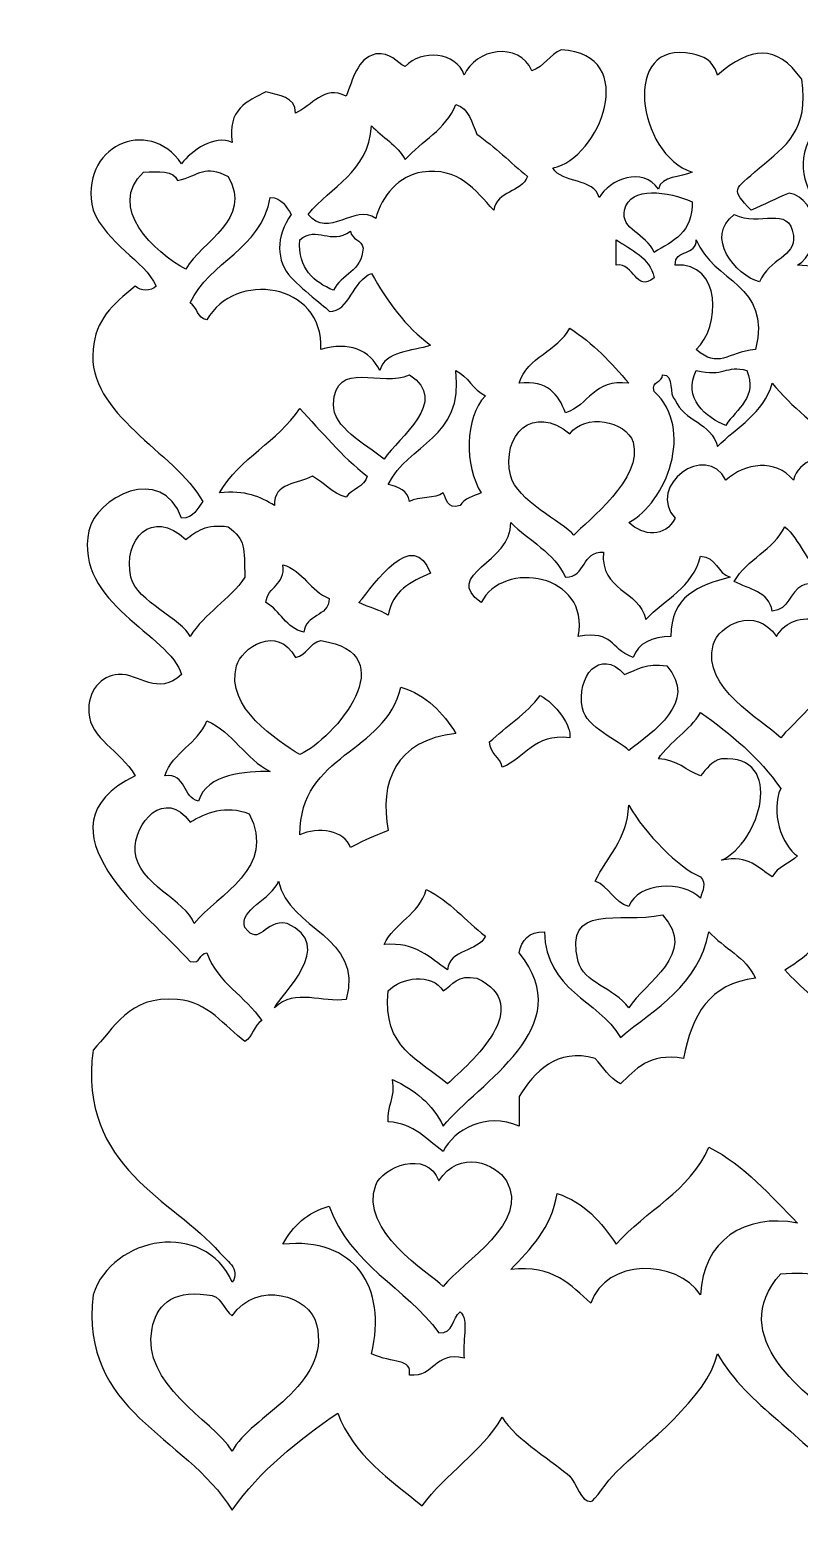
# Model space of a CAD drawing. Header units: centimetres. Extents: x -15.1 to 14, y -13.2 to 14.4.
# Drawn here: x -15.07 to -0.77, y -13.18 to 14.38 of the extents above; entities that cross this region are included whole.
import ezdxf

# ---------------------------------------------------------------- set-up
doc = ezdxf.new("R2010")
doc.units = ezdxf.units.CM
doc.header["$MEASUREMENT"] = 0
doc.layers.add('Layer 1', color=7, linetype='Continuous')

msp = doc.modelspace()

# ---------------------------------------------------------------- linework, layer by layer
at = {"layer": 'Layer 1', "color": 5, "lineweight": 25}
for points, knots in [([(-5.74144, 13.61196), (-5.50631, 13.69023), (-5.41543, 13.91274), (-5.19297, 14.00371), (-5.19297, 14.00371), (-3.70788, 13.92269), (-4.48763, 11.97705), (-5.34968, 11.80985), (-5.34968, 11.80985), (-5.18178, 11.50765), (-4.58654, 11.63276), (-4.48781, 11.26138), (-4.48781, 11.26138), (-4.30791, 11.59335), (-3.67311, 11.84847), (-3.39087, 11.4181), (-3.39087, 11.4181), (-3.33211, 11.67274), (-2.97246, 11.62652), (-2.76404, 11.7315), (-2.76404, 11.7315), (-3.78049, 12.05831), (-4.10144, 14.21427), (-2.76404, 13.92536), (-2.76404, 13.92536), (-2.55295, 13.87975), (-2.38652, 13.8321), (-2.29392, 13.5336), (-2.29392, 13.5336), (-1.6707, 14.0617), (-1.20293, 14.1214), (-0.72686, 13.45524), (-0.72686, 13.45524), (-0.58723, 12.49535), (-1.02492, 12.22394), (-1.51038, 11.80985), (-1.51038, 11.80985), (-2.00095, 11.39138), (-2.04804, 11.42343), (-1.66709, 11.02634), (-1.66709, 11.02634), (-1.42607, 11.12489), (-1.20716, 11.24548), (-0.96193, 11.33974), (-0.96193, 11.33974), (-0.40055, 11.25581), (-0.34286, 10.2536), (-0.80522, 10.00775), (-0.80522, 10.00775), (-0.3728, 9.97562), (0.36372, 9.90502), (0.52677, 9.38092), (0.52677, 9.38092), (0.70472, 9.43805), (0.76119, 9.61667), (0.84017, 9.77268), (0.84017, 9.77268), (0.58277, 10.30149), (-1.01568, 11.08477), (-0.64853, 12.20161), (-0.64853, 12.20161), (-0.47787, 12.72077), (0.65431, 12.98797), (0.99685, 12.27997), (0.99685, 12.27997), (1.21028, 12.53681), (1.35971, 12.85734), (1.93708, 12.75008), (1.93708, 12.75008), (1.89438, 13.83918), (3.07626, 14.34723), (3.73919, 13.5336), (3.73919, 13.5336), (4.11199, 13.79757), (4.26643, 14.03413), (4.67942, 14.00371), (4.67942, 14.00371), (5.11249, 13.97182), (5.52962, 13.46895), (5.54129, 12.98513), (5.54129, 12.98513), (5.55971, 12.22699), (4.97706, 12.01567), (4.60106, 11.49642), (4.60106, 11.49642), (4.91908, 11.34427), (5.22789, 11.18302), (5.46293, 10.94795), (5.46293, 10.94795), (5.92277, 11.30595), (6.27701, 11.73218), (6.95164, 11.49642), (6.95164, 11.49642), (6.65657, 12.00909), (6.31705, 12.25118), (6.40316, 12.90677), (6.40316, 12.90677), (6.53551, 13.91446), (7.9558, 14.3761), (8.44034, 13.29853), (8.44034, 13.29853), (8.79887, 13.52104), (8.95239, 14.01506), (9.45893, 14.00368), (9.45893, 14.00368), (10.02102, 13.99107), (10.47766, 13.45883), (10.63423, 12.82838), (10.63423, 12.82838), (11.10645, 13.0477), (11.63448, 12.83371), (11.80953, 12.51498), (11.80953, 12.51498), (12.6844, 13.92986), (13.88956, 11.39799), (12.27965, 10.94792), (12.27965, 10.94792), (12.51839, 10.63725), (12.83241, 10.6602), (12.9848, 10.39945), (12.9848, 10.39945), (13.81872, 8.97311), (11.78782, 8.11625), (11.33942, 7.26537), (11.33942, 7.26537), (11.08601, 7.16853), (11.27957, 7.51892), (11.02602, 7.42208), (11.02602, 7.42208), (10.8672, 6.8758), (10.36128, 6.67647), (10.08579, 6.24678), (10.08579, 6.24678), (10.16077, 6.08672), (10.24585, 5.93673), (10.32086, 5.77667), (10.32086, 5.77667), (10.83139, 6.19209), (11.19638, 6.80935), (12.20132, 6.56018), (12.20132, 6.56018), (12.67386, 6.44303), (13.22618, 5.69721), (13.21991, 4.99312), (13.21991, 4.99312), (13.20462, 3.25501), (11.04115, 2.45873), (10.47757, 1.46727), (10.47757, 1.46727), (10.89518, 1.47314), (10.95106, 1.99357), (11.33945, 2.0941), (11.33945, 2.0941), (12.44587, 2.38041), (13.29278, 1.33229), (13.21991, 0.44872), (13.21991, 0.44872), (13.13355, -0.60049), (12.33461, -1.10369), (11.65285, -1.74515), (11.65285, -1.74515), (11.66052, -1.94652), (11.95872, -1.8572), (11.96625, -2.05855), (11.96625, -2.05855), (12.3034, -1.79481), (12.82092, -1.75619), (13.14155, -2.05855), (13.14155, -2.05855), (13.27608, -3.10707), (12.51957, -3.26479), (12.12296, -3.78229), (12.12296, -3.78229), (11.66813, -3.47976), (11.22176, -3.1687), (11.02602, -2.60699), (11.02602, -2.60699), (10.64036, -2.7144), (10.5233, -2.99327), (10.32086, -2.52863), (10.32086, -2.52863), (10.16462, -3.41707), (9.48626, -3.78353), (8.98887, -4.33073), (8.98887, -4.33073), (10.02478, -4.82137), (9.17464, -6.02025), (8.51875, -6.36791), (8.51875, -6.36791), (8.81453, -6.54239), (9.17997, -6.64708), (9.38063, -6.91638), (9.38063, -6.91638), (9.73854, -6.88238), (9.64155, -6.39376), (10.08579, -6.44627), (10.08579, -6.44627), (9.42286, -5.92773), (9.36807, -4.05284), (10.94766, -4.33073), (10.94766, -4.33073), (11.02006, -4.67197), (11.42358, -4.56116), (11.41777, -4.80085), (11.41777, -4.80085), (11.66505, -4.70854), (11.77192, -4.47584), (11.96625, -4.33073), (11.96625, -4.33073), (12.88563, -4.15373), (13.45495, -4.89472), (13.29823, -5.74108), (13.29823, -5.74108), (13.15564, -6.51216), (11.78658, -7.18542), (11.65285, -7.54318), (11.65285, -7.54318), (11.71468, -7.71642), (11.92692, -7.73931), (12.0446, -7.85658), (12.0446, -7.85658), (12.32315, -7.84773), (12.32943, -7.56684), (12.67143, -7.62151), (12.67143, -7.62151), (13.63642, -8.06349), (12.7678, -9.07784), (12.27968, -9.42361), (12.27968, -9.42361), (12.28133, -9.65703), (12.64943, -9.52406), (12.74979, -9.65868), (12.74979, -9.65868), (14.03526, -11.08573), (12.08716, -12.33813), (11.26109, -13.1062), (11.26109, -13.1062), (10.91523, -12.45965), (10.24374, -12.13855), (9.77238, -11.6175), (9.77238, -11.6175), (9.50441, -12.31585), (8.80435, -12.58196), (8.4404, -13.18456), (8.4404, -13.18456), (7.95248, -12.70621), (7.38082, -12.31147), (7.03005, -11.69586), (7.03005, -11.69586), (6.4294, -12.06162), (6.06521, -12.66366), (5.46299, -13.02785), (5.46299, -13.02785), (5.20192, -12.46338), (4.56866, -12.12179), (4.05265, -11.6175), (4.05265, -11.6175), (3.66903, -12.06967), (3.25039, -12.48675), (2.79902, -12.87113), (2.79902, -12.87113), (2.22283, -12.481), (1.65735, -12.0801), (1.46703, -11.30407), (1.46703, -11.30407), (0.88933, -11.6666), (0.5178, -12.23521), (-0.02167, -12.63606), (-0.02167, -12.63606), (-0.63595, -11.6833), (-1.72176, -11.20205), (-2.29389, -10.20713), (-2.29389, -10.20713), (-2.47833, -11.02168), (-3.6435, -11.88882), (-4.17435, -12.40099), (-4.17435, -12.40099), (-4.33598, -12.5569), (-4.5821, -12.94765), (-4.64447, -12.94946), (-4.64447, -12.94946), (-4.83023, -12.95494), (-4.90326, -12.61145), (-5.03622, -12.47935), (-5.03622, -12.47935), (-5.27527, -12.24217), (-6.05763, -11.79533), (-6.28986, -11.3824), (-6.28986, -11.3824), (-6.68108, -12.03594), (-7.33672, -12.42503), (-7.77856, -13.02779), (-7.77856, -13.02779), (-8.37897, -12.53126), (-9.04661, -12.10198), (-9.34562, -11.30404), (-9.34562, -11.30404), (-10.08261, -11.82071), (-10.79138, -12.36557), (-11.30444, -13.10615), (-11.30444, -13.10615), (-12.19725, -11.68538), (-14.13545, -11.30366), (-13.89006, -9.11015), (-13.89006, -9.11015), (-13.52916, -8.00977), (-11.81599, -7.71299), (-11.30444, -8.87508), (-11.30444, -8.87508), (-11.13111, -8.63752), (-11.43826, -8.44524), (-11.53951, -8.32661), (-11.53951, -8.32661), (-12.38933, -7.33139), (-14.16386, -6.7652), (-13.89008, -4.56568), (-13.89008, -4.56568), (-13.50043, -4.17744), (-13.23944, -3.55047), (-12.32302, -3.62545), (-12.32302, -3.62545), (-11.74965, -3.67247), (-11.45087, -4.11751), (-11.06939, -4.40896), (-11.06939, -4.40896), (-10.92248, -4.32089), (-10.90291, -4.10528), (-10.75599, -4.0172), (-10.75599, -4.0172), (-11.05829, -3.56204), (-11.57753, -3.32377), (-11.77458, -2.76357), (-11.77458, -2.76357), (-11.93026, -2.76467), (-11.87417, -2.97738), (-12.08798, -2.92029), (-12.08798, -2.92029), (-12.83584, -2.07855), (-15.06608, -0.4387), (-13.10657, 0.52723), (-13.10657, 0.52723), (-13.39435, 1.01363), (-13.9353, 1.20058), (-13.96844, 1.70253), (-13.96844, 1.70253), (-13.994, 2.08943), (-13.74122, 2.39031), (-13.41997, 2.40769), (-13.41997, 2.40769), (-13.03478, 2.42854), (-12.68611, 1.99165), (-12.24467, 2.40769), (-12.24467, 2.40769), (-12.45551, 3.14193), (-14.24429, 3.7223), (-13.96841, 5.07167), (-13.96841, 5.07167), (-13.84306, 5.68493), (-12.61238, 6.33919), (-12.24467, 5.30674), (-12.24467, 5.30674), (-12.01492, 5.31207), (-11.95365, 5.48584), (-11.85291, 5.62014), (-11.85291, 5.62014), (-12.36644, 6.54118), (-14.00759, 7.22724), (-13.89008, 8.44084), (-13.89008, 8.44084), (-13.83625, 8.99669), (-13.54683, 9.25539), (-13.10657, 9.61614), (-13.10657, 9.61614), (-13.0036, 9.5156), (-12.81775, 9.5156), (-12.71481, 9.61614), (-12.71481, 9.61614), (-12.9476, 10.10311), (-13.62738, 10.39184), (-13.89011, 11.02649), (-13.89011, 11.02649), (-14.16653, 12.21289), (-12.85947, 12.78464), (-12.24472, 11.88836), (-12.24472, 11.88836), (-12.06805, 12.12725), (-11.62785, 12.44012), (-11.30449, 12.28012), (-11.30449, 12.28012), (-11.39861, 12.89658), (-11.03214, 13.05244), (-10.67766, 13.22035), (-10.67766, 13.22035), (-10.43415, 13.15046), (-10.13147, 13.13971), (-10.12919, 12.82859), (-10.12919, 12.82859), (-9.82598, 12.95551), (-9.59914, 13.35607), (-9.18896, 13.14199), (-9.18896, 13.14199), (-9.05857, 13.45563), (-8.99473, 13.83581), (-8.64049, 13.92551), (-8.64049, 13.92551), (-8.34471, 13.96012), (-8.27263, 13.77098), (-8.09202, 13.69043), (-8.09202, 13.69043), (-7.79443, 14.01929), (-7.14169, 13.96646), (-6.99507, 13.53372), (-6.99507, 13.53372), (-6.79793, 14.02184), (-5.97648, 14.16922), (-5.74144, 13.61199), (-5.74144, 13.61199), (-5.74144, 13.61199), (-5.74144, 13.61196), (-5.74144, 13.61196)], [0, 0, 0, 0, 0.00943396, 0.00943396, 0.00943396, 0.00943396, 0.01886792, 0.01886792, 0.01886792, 0.01886792, 0.02830189, 0.02830189, 0.02830189, 0.02830189, 0.03773585, 0.03773585, 0.03773585, 0.03773585, 0.04716981, 0.04716981, 0.04716981, 0.04716981, 0.05660377, 0.05660377, 0.05660377, 0.05660377, 0.06603774, 0.06603774, 0.06603774, 0.06603774, 0.0754717, 0.0754717, 0.0754717, 0.0754717, 0.08490566, 0.08490566, 0.08490566, 0.08490566, 0.09433962, 0.09433962, 0.09433962, 0.09433962, 0.10377358, 0.10377358, 0.10377358, 0.10377358, 0.11320755, 0.11320755, 0.11320755, 0.11320755, 0.12264151, 0.12264151, 0.12264151, 0.12264151, 0.13207547, 0.13207547, 0.13207547, 0.13207547, 0.14150943, 0.14150943, 0.14150943, 0.14150943, 0.1509434, 0.1509434, 0.1509434, 0.1509434, 0.16037736, 0.16037736, 0.16037736, 0.16037736, 0.16981132, 0.16981132, 0.16981132, 0.16981132, 0.17924528, 0.17924528, 0.17924528, 0.17924528, 0.18867925, 0.18867925, 0.18867925, 0.18867925, 0.19811321, 0.19811321, 0.19811321, 0.19811321, 0.20754717, 0.20754717, 0.20754717, 0.20754717, 0.21698113, 0.21698113, 0.21698113, 0.21698113, 0.22641509, 0.22641509, 0.22641509, 0.22641509, 0.23584906, 0.23584906, 0.23584906, 0.23584906, 0.24528302, 0.24528302, 0.24528302, 0.24528302, 0.25471698, 0.25471698, 0.25471698, 0.25471698, 0.26415094, 0.26415094, 0.26415094, 0.26415094, 0.27358491, 0.27358491, 0.27358491, 0.27358491, 0.28301887, 0.28301887, 0.28301887, 0.28301887, 0.29245283, 0.29245283, 0.29245283, 0.29245283, 0.30188679, 0.30188679, 0.30188679, 0.30188679, 0.31132075, 0.31132075, 0.31132075, 0.31132075, 0.32075472, 0.32075472, 0.32075472, 0.32075472, 0.33018868, 0.33018868, 0.33018868, 0.33018868, 0.33962264, 0.33962264, 0.33962264, 0.33962264, 0.3490566, 0.3490566, 0.3490566, 0.3490566, 0.35849057, 0.35849057, 0.35849057, 0.35849057, 0.36792453, 0.36792453, 0.36792453, 0.36792453, 0.37735849, 0.37735849, 0.37735849, 0.37735849, 0.38679245, 0.38679245, 0.38679245, 0.38679245, 0.39622642, 0.39622642, 0.39622642, 0.39622642, 0.40566038, 0.40566038, 0.40566038, 0.40566038, 0.41509434, 0.41509434, 0.41509434, 0.41509434, 0.4245283, 0.4245283, 0.4245283, 0.4245283, 0.43396226, 0.43396226, 0.43396226, 0.43396226, 0.44339623, 0.44339623, 0.44339623, 0.44339623, 0.45283019, 0.45283019, 0.45283019, 0.45283019, 0.46226415, 0.46226415, 0.46226415, 0.46226415, 0.47169811, 0.47169811, 0.47169811, 0.47169811, 0.48113208, 0.48113208, 0.48113208, 0.48113208, 0.49056604, 0.49056604, 0.49056604, 0.49056604, 0.5, 0.5, 0.5, 0.5, 0.50943396, 0.50943396, 0.50943396, 0.50943396, 0.51886792, 0.51886792, 0.51886792, 0.51886792, 0.52830189, 0.52830189, 0.52830189, 0.52830189, 0.53773585, 0.53773585, 0.53773585, 0.53773585, 0.54716981, 0.54716981, 0.54716981, 0.54716981, 0.55660377, 0.55660377, 0.55660377, 0.55660377, 0.56603774, 0.56603774, 0.56603774, 0.56603774, 0.5754717, 0.5754717, 0.5754717, 0.5754717, 0.58490566, 0.58490566, 0.58490566, 0.58490566, 0.59433962, 0.59433962, 0.59433962, 0.59433962, 0.60377358, 0.60377358, 0.60377358, 0.60377358, 0.61320755, 0.61320755, 0.61320755, 0.61320755, 0.62264151, 0.62264151, 0.62264151, 0.62264151, 0.63207547, 0.63207547, 0.63207547, 0.63207547, 0.64150943, 0.64150943, 0.64150943, 0.64150943, 0.6509434, 0.6509434, 0.6509434, 0.6509434, 0.66037736, 0.66037736, 0.66037736, 0.66037736, 0.66981132, 0.66981132, 0.66981132, 0.66981132, 0.67924528, 0.67924528, 0.67924528, 0.67924528, 0.68867925, 0.68867925, 0.68867925, 0.68867925, 0.69811321, 0.69811321, 0.69811321, 0.69811321, 0.70754717, 0.70754717, 0.70754717, 0.70754717, 0.71698113, 0.71698113, 0.71698113, 0.71698113, 0.72641509, 0.72641509, 0.72641509, 0.72641509, 0.73584906, 0.73584906, 0.73584906, 0.73584906, 0.74528302, 0.74528302, 0.74528302, 0.74528302, 0.75471698, 0.75471698, 0.75471698, 0.75471698, 0.76415094, 0.76415094, 0.76415094, 0.76415094, 0.77358491, 0.77358491, 0.77358491, 0.77358491, 0.78301887, 0.78301887, 0.78301887, 0.78301887, 0.79245283, 0.79245283, 0.79245283, 0.79245283, 0.80188679, 0.80188679, 0.80188679, 0.80188679, 0.81132075, 0.81132075, 0.81132075, 0.81132075, 0.82075472, 0.82075472, 0.82075472, 0.82075472, 0.83018868, 0.83018868, 0.83018868, 0.83018868, 0.83962264, 0.83962264, 0.83962264, 0.83962264, 0.8490566, 0.8490566, 0.8490566, 0.8490566, 0.85849057, 0.85849057, 0.85849057, 0.85849057, 0.86792453, 0.86792453, 0.86792453, 0.86792453, 0.87735849, 0.87735849, 0.87735849, 0.87735849, 0.88679245, 0.88679245, 0.88679245, 0.88679245, 0.89622642, 0.89622642, 0.89622642, 0.89622642, 0.90566038, 0.90566038, 0.90566038, 0.90566038, 0.91509434, 0.91509434, 0.91509434, 0.91509434, 0.9245283, 0.9245283, 0.9245283, 0.9245283, 0.93396226, 0.93396226, 0.93396226, 0.93396226, 0.94339623, 0.94339623, 0.94339623, 0.94339623, 0.95283019, 0.95283019, 0.95283019, 0.95283019, 0.96226415, 0.96226415, 0.96226415, 0.96226415, 0.97169811, 0.97169811, 0.97169811, 0.97169811, 0.98113208, 0.98113208, 0.98113208, 0.98113208, 1, 1, 1, 1]), ([(-8.09205, 11.96652), (-8.24287, 12.23354), (-8.51712, 12.37717), (-8.71888, 12.59335), (-8.71888, 12.59335), (-8.77804, 11.71229), (-9.47772, 11.47174), (-9.89418, 10.94796), (-9.89418, 10.94796), (-9.52114, 10.47361), (-9.0244, 11.161), (-8.64055, 10.8696), (-8.64055, 10.8696), (-8.53539, 11.29021), (-8.19762, 11.67106), (-7.77868, 11.73148), (-7.77868, 11.73148), (-7.09404, 11.83021), (-6.79255, 11.39661), (-6.44669, 11.02632), (-6.44669, 11.02632), (-6.3927, 11.39027), (-5.93159, 11.347), (-5.81986, 11.65315), (-5.81986, 11.65315), (-6.13625, 11.91132), (-6.42608, 12.19614), (-6.76009, 12.43666), (-6.76009, 12.43666), (-6.86131, 12.64884), (-6.90277, 12.92082), (-7.15185, 12.98514), (-7.15185, 12.98514), (-7.33971, 12.52009), (-7.78374, 12.31119), (-8.09205, 11.96652)], [0, 0, 0, 0, 0.1, 0.1, 0.1, 0.1, 0.2, 0.2, 0.2, 0.2, 0.3, 0.3, 0.3, 0.3, 0.4, 0.4, 0.4, 0.4, 0.5, 0.5, 0.5, 0.5, 0.6, 0.6, 0.6, 0.6, 0.7, 0.7, 0.7, 0.7, 0.8, 0.8, 0.8, 0.8, 1, 1, 1, 1]), ([(-12.32308, 11.57476), (-12.38717, 11.7719), (-12.68052, 11.73962), (-12.94991, 11.73148), (-12.94991, 11.73148), (-13.64687, 11.08398), (-12.74472, 10.23691), (-12.1664, 9.92937), (-12.1664, 9.92937), (-11.87005, 10.45889), (-10.91896, 10.84579), (-11.38288, 11.65312), (-11.38288, 11.65312), (-11.81598, 11.88064), (-11.89762, 11.6764), (-12.32308, 11.57476)], [0, 0, 0, 0, 0.2, 0.2, 0.2, 0.2, 0.4, 0.4, 0.4, 0.4, 0.6, 0.6, 0.6, 0.6, 1, 1, 1, 1]), ([(-4.01771, 11.02629), (-4.09811, 10.66139), (-3.61929, 10.59722), (-3.46923, 10.24277), (-3.46923, 10.24277), (-3.12456, 10.44657), (-2.74024, 10.61072), (-2.76408, 11.183), (-2.76408, 11.183), (-3.2033, 11.36744), (-3.91489, 11.49303), (-4.01771, 11.02629)], [0, 0, 0, 0, 0.25, 0.25, 0.25, 0.25, 0.5, 0.5, 0.5, 0.5, 1, 1, 1, 1]), ([(-12.088, 9.30254), (-11.94994, 9.23165), (-11.95856, 9.01414), (-11.7746, 8.98914), (-11.7746, 8.98914), (-11.2733, 9.90124), (-9.60259, 9.6972), (-9.65907, 8.44067), (-9.65907, 8.44067), (-9.13849, 8.5922), (-8.74664, 8.43315), (-8.56212, 8.04891), (-8.56212, 8.04891), (-8.46644, 8.42335), (-7.96665, 8.39367), (-7.62189, 8.51903), (-7.62189, 8.51903), (-8.08834, 8.86222), (-8.42516, 9.33506), (-8.71884, 9.85102), (-8.71884, 9.85102), (-9.05942, 9.72762), (-9.13301, 9.13182), (-9.50235, 9.14586), (-9.50235, 9.14586), (-9.46874, 9.14461), (-9.9879, 9.53581), (-10.20751, 9.77269), (-10.20751, 9.77269), (-10.4913, 10.07889), (-10.50462, 10.53983), (-10.20751, 10.94799), (-10.20751, 10.94799), (-10.30829, 11.08229), (-10.36956, 11.25606), (-10.59927, 11.26139), (-10.59927, 11.26139), (-10.76996, 10.28281), (-11.72304, 10.08668), (-12.088, 9.30254)], [0, 0, 0, 0, 0.09090909, 0.09090909, 0.09090909, 0.09090909, 0.18181818, 0.18181818, 0.18181818, 0.18181818, 0.27272727, 0.27272727, 0.27272727, 0.27272727, 0.36363636, 0.36363636, 0.36363636, 0.36363636, 0.45454545, 0.45454545, 0.45454545, 0.45454545, 0.54545455, 0.54545455, 0.54545455, 0.54545455, 0.63636364, 0.63636364, 0.63636364, 0.63636364, 0.72727273, 0.72727273, 0.72727273, 0.72727273, 0.81818182, 0.81818182, 0.81818182, 0.81818182, 1, 1, 1, 1]), ([(-0.8836, 10.55617), (-0.9563, 11.14083), (-1.51543, 10.70167), (-1.98054, 10.94793), (-1.98054, 10.94793), (-2.53677, 10.53698), (-1.96055, 9.81424), (-1.51043, 9.6943), (-1.51043, 9.6943), (-1.335, 10.13314), (-0.83275, 10.14662), (-0.8836, 10.55617)], [0, 0, 0, 0, 0.25, 0.25, 0.25, 0.25, 0.5, 0.5, 0.5, 0.5, 1, 1, 1, 1]), ([(-10.05084, 10.47782), (-10.08312, 9.92315), (-9.78663, 9.69735), (-9.42401, 9.53759), (-9.42401, 9.53759), (-9.28172, 9.83932), (-8.88768, 9.88922), (-8.87554, 10.3211), (-8.87554, 10.3211), (-8.89858, 10.48087), (-9.08758, 10.47474), (-9.11061, 10.6345), (-9.11061, 10.6345), (-9.48232, 10.36836), (-9.72592, 10.7494), (-10.05084, 10.47782)], [0, 0, 0, 0, 0.2, 0.2, 0.2, 0.2, 0.4, 0.4, 0.4, 0.4, 0.6, 0.6, 0.6, 0.6, 1, 1, 1, 1]), ([(-4.1744, 10.0077), (-3.82982, 10.05017), (-3.81412, 9.48493), (-3.46924, 9.77263), (-3.46924, 9.77263), (-3.55098, 10.16101), (-3.90098, 10.28112), (-4.1744, 10.47779), (-4.1744, 10.47779), (-4.1744, 10.32113), (-4.1744, 10.16442), (-4.1744, 10.0077)], [0, 0, 0, 0, 0.25, 0.25, 0.25, 0.25, 0.5, 0.5, 0.5, 0.5, 1, 1, 1, 1]), ([(-3.07749, 10.0077), (-2.20637, 10.06074), (-2.23622, 8.85609), (-2.68573, 8.44064), (-2.68573, 8.44064), (-2.2746, 8.06955), (-2.11659, 8.38547), (-1.58878, 8.44064), (-1.58878, 8.44064), (-1.27544, 9.65589), (-2.37482, 9.68112), (-2.68573, 10.47782), (-2.68573, 10.47782), (-2.67222, 10.17712), (-3.09096, 10.30843), (-3.07749, 10.0077)], [0, 0, 0, 0, 0.2, 0.2, 0.2, 0.2, 0.4, 0.4, 0.4, 0.4, 0.6, 0.6, 0.6, 0.6, 1, 1, 1, 1]), ([(-5.03626, 8.83243), (-5.26183, 8.40511), (-5.81948, 8.30975), (-5.97649, 7.81384), (-5.97649, 7.81384), (-5.44111, 7.87911), (-5.24845, 7.60166), (-5.11462, 7.26537), (-5.11462, 7.26537), (-4.6767, 7.40201), (-4.5957, 7.89563), (-3.93932, 7.81384), (-3.93932, 7.81384), (-4.26646, 8.19189), (-4.6026, 8.56093), (-5.03626, 8.83243)], [0, 0, 0, 0, 0.2, 0.2, 0.2, 0.2, 0.4, 0.4, 0.4, 0.4, 0.6, 0.6, 0.6, 0.6, 1, 1, 1, 1]), ([(-8.01369, 7.97056), (-8.51357, 7.72553), (-9.39715, 8.27871), (-9.42403, 7.42208), (-9.42403, 7.42208), (-9.43736, 6.99591), (-8.84453, 6.69175), (-8.4838, 6.4035), (-8.4838, 6.4035), (-8.21559, 6.81672), (-7.24842, 7.4705), (-8.01369, 7.97056)], [0, 0, 0, 0, 0.25, 0.25, 0.25, 0.25, 0.5, 0.5, 0.5, 0.5, 1, 1, 1, 1]), ([(-8.40545, 5.93338), (-8.21936, 5.8844), (-8.04073, 5.82799), (-8.01369, 5.61998), (-8.01369, 5.61998), (-7.83441, 5.70186), (-7.54106, 5.66973), (-7.38686, 5.7767), (-7.38686, 5.7767), (-7.31845, 5.66221), (-7.32464, 5.47325), (-7.07346, 5.54162), (-7.07346, 5.54162), (-6.99833, 5.67536), (-6.82728, 5.71338), (-6.6817, 5.7767), (-6.6817, 5.7767), (-6.98885, 6.27213), (-6.99433, 7.17819), (-6.60334, 7.5788), (-6.60334, 7.5788), (-6.83457, 7.6871), (-6.92059, 7.94062), (-7.15182, 8.04891), (-7.15182, 8.04891), (-6.99643, 6.7705), (-8.0444, 6.69537), (-8.40545, 5.93338)], [0, 0, 0, 0, 0.125, 0.125, 0.125, 0.125, 0.25, 0.25, 0.25, 0.25, 0.375, 0.375, 0.375, 0.375, 0.5, 0.5, 0.5, 0.5, 0.625, 0.625, 0.625, 0.625, 0.75, 0.75, 0.75, 0.75, 1, 1, 1, 1]), ([(-2.6857, 8.04888), (-2.94944, 7.55126), (-2.49522, 7.16068), (-2.13723, 7.0303), (-2.13723, 7.0303), (-1.93813, 7.34213), (-1.54362, 7.55511), (-1.74547, 8.04888), (-1.74547, 8.04888), (-2.12808, 8.16337), (-2.17729, 7.91719), (-2.6857, 8.04888)], [0, 0, 0, 0, 0.25, 0.25, 0.25, 0.25, 0.5, 0.5, 0.5, 0.5, 1, 1, 1, 1]), ([(-3.46925, 7.65713), (-2.70594, 6.96974), (-3.24626, 5.592), (-3.93937, 5.22819), (-3.93937, 5.22819), (-3.66544, 4.96736), (-3.26797, 4.94684), (-3.0775, 5.30655), (-3.0775, 5.30655), (-3.63097, 5.9051), (-2.49322, 6.74174), (-2.13727, 6.01171), (-2.13727, 6.01171), (-1.77989, 6.33287), (-1.21969, 6.41804), (-0.88364, 6.01171), (-0.88364, 6.01171), (-0.78641, 6.41069), (-0.31778, 6.43826), (-0.02176, 6.63854), (-0.02176, 6.63854), (-0.44855, 7.02144), (-0.91124, 7.36831), (-1.27539, 7.81384), (-1.27539, 7.81384), (-1.43702, 7.24422), (-1.92994, 7.00587), (-2.29398, 6.63854), (-2.29398, 6.63854), (-2.40234, 7.07866), (-2.91838, 7.11108), (-3.0775, 7.50041), (-3.0775, 7.50041), (-3.21203, 7.60095), (-3.07915, 7.96887), (-3.31257, 7.97053), (-3.31257, 7.97053), (-3.31358, 7.81485), (-3.52638, 7.87097), (-3.46925, 7.65713)], [0, 0, 0, 0, 0.09090909, 0.09090909, 0.09090909, 0.09090909, 0.18181818, 0.18181818, 0.18181818, 0.18181818, 0.27272727, 0.27272727, 0.27272727, 0.27272727, 0.36363636, 0.36363636, 0.36363636, 0.36363636, 0.45454545, 0.45454545, 0.45454545, 0.45454545, 0.54545455, 0.54545455, 0.54545455, 0.54545455, 0.63636364, 0.63636364, 0.63636364, 0.63636364, 0.72727273, 0.72727273, 0.72727273, 0.72727273, 0.81818182, 0.81818182, 0.81818182, 0.81818182, 1, 1, 1, 1]), ([(-11.53956, 5.77667), (-11.06373, 5.83465), (-10.77994, 5.7005), (-10.52097, 5.54159), (-10.52097, 5.54159), (-10.5382, 5.97668), (-10.0786, 5.93501), (-9.81581, 6.09007), (-9.81581, 6.09007), (-9.60067, 5.96563), (-9.45405, 5.77282), (-9.18898, 5.69831), (-9.18898, 5.69831), (-9.08492, 5.85541), (-8.84878, 5.88049), (-8.79722, 6.09007), (-8.79722, 6.09007), (-9.27471, 6.4483), (-9.64086, 6.91794), (-10.05085, 7.3437), (-10.05085, 7.3437), (-10.45546, 6.72975), (-11.17019, 6.42591), (-11.53956, 5.77667)], [0, 0, 0, 0, 0.14285714, 0.14285714, 0.14285714, 0.14285714, 0.28571429, 0.28571429, 0.28571429, 0.28571429, 0.42857143, 0.42857143, 0.42857143, 0.42857143, 0.57142857, 0.57142857, 0.57142857, 0.57142857, 0.71428571, 0.71428571, 0.71428571, 0.71428571, 1, 1, 1, 1]), ([(-6.13322, 6.0901), (-6.02791, 5.64717), (-5.16447, 5.23346), (-4.95792, 4.99315), (-4.95792, 4.99315), (-4.7195, 5.25147), (-3.66016, 6.05255), (-3.86097, 6.7169), (-3.86097, 6.7169), (-3.98556, 7.12912), (-4.76454, 7.25323), (-5.03627, 6.87361), (-5.03627, 6.87361), (-5.70471, 7.43876), (-6.31727, 6.86405), (-6.13322, 6.0901)], [0, 0, 0, 0, 0.2, 0.2, 0.2, 0.2, 0.4, 0.4, 0.4, 0.4, 0.6, 0.6, 0.6, 0.6, 1, 1, 1, 1]), ([(-11.38287, 5.14987), (-11.77901, 5.20652), (-11.97562, 5.0636), (-12.16639, 4.91479), (-12.16639, 4.91479), (-12.78436, 5.50117), (-13.34764, 4.92303), (-13.18498, 4.20964), (-13.18498, 4.20964), (-13.08334, 3.76395), (-12.21723, 3.4236), (-12.08803, 3.11269), (-12.08803, 3.11269), (-11.81372, 3.54354), (-11.35589, 3.7909), (-11.06944, 4.20964), (-11.06944, 4.20964), (-11.0892, 4.75541), (-11.04039, 4.90499), (-11.38287, 5.14987)], [0, 0, 0, 0, 0.16666667, 0.16666667, 0.16666667, 0.16666667, 0.33333333, 0.33333333, 0.33333333, 0.33333333, 0.5, 0.5, 0.5, 0.5, 0.66666667, 0.66666667, 0.66666667, 0.66666667, 1, 1, 1, 1]), ([(-8.95394, 3.73952), (-8.77851, 3.65379), (-8.56132, 3.60975), (-8.40547, 3.50445), (-8.40547, 3.50445), (-8.33801, 3.95937), (-7.98596, 4.12962), (-7.62195, 4.28796), (-7.62195, 4.28796), (-7.94939, 5.14554), (-8.66115, 4.09287), (-8.95394, 3.73952)], [0, 0, 0, 0, 0.25, 0.25, 0.25, 0.25, 0.5, 0.5, 0.5, 0.5, 1, 1, 1, 1]), ([(-6.68171, 3.73952), (-6.28344, 4.54531), (-4.64753, 4.27929), (-4.87961, 3.11269), (-4.87961, 3.11269), (-4.1876, 3.21856), (-4.32684, 2.89974), (-3.86102, 2.72093), (-3.86102, 2.72093), (-3.76661, 2.9921), (-3.50758, 3.09874), (-3.15586, 3.11269), (-3.15586, 3.11269), (-3.16638, 3.85445), (-2.64539, 4.06483), (-2.05892, 4.20964), (-2.05892, 4.20964), (-2.29837, 4.28361), (-2.30447, 4.59091), (-2.60739, 4.60139), (-2.60739, 4.60139), (-2.75368, 4.01635), (-3.27056, 3.80198), (-3.62598, 3.42609), (-3.62598, 3.42609), (-3.74052, 3.99061), (-4.4747, 3.93547), (-4.40949, 4.67972), (-4.40949, 4.67972), (-4.81434, 4.69281), (-4.73302, 4.2197), (-5.11465, 4.20961), (-5.11465, 4.20961), (-5.32716, 4.67611), (-5.79461, 4.88776), (-6.13324, 5.22819), (-6.13324, 5.22819), (-6.10253, 4.47562), (-7.42205, 4.2741), (-6.68171, 3.73952)], [0, 0, 0, 0, 0.09090909, 0.09090909, 0.09090909, 0.09090909, 0.18181818, 0.18181818, 0.18181818, 0.18181818, 0.27272727, 0.27272727, 0.27272727, 0.27272727, 0.36363636, 0.36363636, 0.36363636, 0.36363636, 0.45454545, 0.45454545, 0.45454545, 0.45454545, 0.54545455, 0.54545455, 0.54545455, 0.54545455, 0.63636364, 0.63636364, 0.63636364, 0.63636364, 0.72727273, 0.72727273, 0.72727273, 0.72727273, 0.81818182, 0.81818182, 0.81818182, 0.81818182, 1, 1, 1, 1]), ([(-1.98058, 4.13128), (-1.70636, 3.98765), (-1.33314, 3.943), (-1.27542, 3.58281), (-1.27542, 3.58281), (-0.95746, 3.60436), (-0.95222, 3.93867), (-0.72695, 4.05292), (-0.72695, 4.05292), (-0.59037, 4.12533), (-0.30644, 4.05026), (-0.33519, 4.28799), (-0.33519, 4.28799), (-0.65526, 4.49031), (-0.75985, 4.90798), (-1.04035, 5.14987), (-1.04035, 5.14987), (-1.25378, 4.71028), (-1.74835, 4.55194), (-1.98058, 4.13128)], [0, 0, 0, 0, 0.16666667, 0.16666667, 0.16666667, 0.16666667, 0.33333333, 0.33333333, 0.33333333, 0.33333333, 0.5, 0.5, 0.5, 0.5, 0.66666667, 0.66666667, 0.66666667, 0.66666667, 1, 1, 1, 1]), ([(-10.67769, 3.73952), (-10.40557, 3.59379), (-10.31468, 3.26683), (-9.97253, 3.19105), (-9.97253, 3.19105), (-9.94611, 3.5303), (-9.51512, 3.46497), (-9.50241, 3.81788), (-9.50241, 3.81788), (-9.86308, 3.95342), (-9.98215, 4.33061), (-10.36428, 4.44471), (-10.36428, 4.44471), (-10.30891, 4.04978), (-10.65325, 4.05455), (-10.67769, 3.73952)], [0, 0, 0, 0, 0.2, 0.2, 0.2, 0.2, 0.4, 0.4, 0.4, 0.4, 0.6, 0.6, 0.6, 0.6, 1, 1, 1, 1]), ([(-2.37235, 2.95598), (-2.58838, 2.15176), (-1.4742, 1.57471), (-1.11872, 1.23223), (-1.11872, 1.23223), (-0.67422, 1.73933), (0.57707, 2.67699), (-0.41356, 3.42609), (-0.41356, 3.42609), (-0.83579, 3.48265), (-1.05925, 3.34054), (-1.19708, 3.11269), (-1.19708, 3.11269), (-1.58492, 3.68826), (-2.27252, 3.32777), (-2.37235, 2.95598)], [0, 0, 0, 0, 0.2, 0.2, 0.2, 0.2, 0.4, 0.4, 0.4, 0.4, 0.6, 0.6, 0.6, 0.6, 1, 1, 1, 1]), ([(-11.22618, 2.56422), (-11.43978, 1.78695), (-10.45614, 1.17964), (-10.05088, 0.91883), (-10.05088, 0.91883), (-9.40314, 1.20937), (-8.06715, 2.80406), (-9.65912, 3.03436), (-9.65912, 3.03436), (-9.87648, 2.99056), (-9.91187, 2.76476), (-10.12923, 2.72096), (-10.12923, 2.72096), (-10.46822, 3.35111), (-11.13538, 2.89456), (-11.22618, 2.56422)], [0, 0, 0, 0, 0.2, 0.2, 0.2, 0.2, 0.4, 0.4, 0.4, 0.4, 0.6, 0.6, 0.6, 0.6, 1, 1, 1, 1]), ([(-4.01776, 2.4075), (-4.48435, 2.91985), (-4.91214, 2.35603), (-4.80127, 1.78067), (-4.80127, 1.78067), (-4.73209, 1.42173), (-4.11507, 1.17203), (-3.9394, 0.99716), (-3.9394, 0.99716), (-3.50346, 1.33117), (-2.6375, 1.90221), (-3.23424, 2.56422), (-3.23424, 2.56422), (-3.61329, 2.62987), (-3.78834, 2.49152), (-4.01776, 2.4075)], [0, 0, 0, 0, 0.2, 0.2, 0.2, 0.2, 0.4, 0.4, 0.4, 0.4, 0.6, 0.6, 0.6, 0.6, 1, 1, 1, 1]), ([(-10.05089, -0.56986), (-9.71674, -0.41495), (-9.20626, -0.49011), (-9.11066, -0.80493), (-9.11066, -0.80493), (-8.76952, -0.6317), (-8.73466, -0.6248), (-8.40551, -0.49153), (-8.40551, -0.49153), (-8.58008, 0.38781), (-8.27245, 1.19502), (-7.15188, 1.31057), (-7.15188, 1.31057), (-7.3929, 1.69637), (-7.69173, 2.02437), (-8.17046, 2.17244), (-8.17046, 2.17244), (-8.46669, 0.92775), (-10.03647, 0.95669), (-10.05089, -0.56987), (-10.05089, -0.56987), (-10.05089, -0.56987), (-10.05089, -0.56986), (-10.05089, -0.56986)], [0, 0, 0, 0, 0.14285714, 0.14285714, 0.14285714, 0.14285714, 0.28571429, 0.28571429, 0.28571429, 0.28571429, 0.42857143, 0.42857143, 0.42857143, 0.42857143, 0.57142857, 0.57142857, 0.57142857, 0.57142857, 0.71428571, 0.71428571, 0.71428571, 0.71428571, 1, 1, 1, 1]), ([(-5.58479, 2.01576), (-5.84367, 1.6739), (-6.21253, 1.44214), (-6.52502, 1.15388), (-6.52502, 1.15388), (-6.52377, 0.92008), (-6.32131, 0.88748), (-6.28994, 0.68377), (-6.28994, 0.68377), (-5.85877, 0.85333), (-5.7142, 1.30941), (-5.03631, 1.23224), (-5.03631, 1.23224), (-4.98822, 1.44362), (-5.309, 1.87607), (-5.58479, 2.01576)], [0, 0, 0, 0, 0.2, 0.2, 0.2, 0.2, 0.4, 0.4, 0.4, 0.4, 0.6, 0.6, 0.6, 0.6, 1, 1, 1, 1]), ([(-3.39093, 0.84048), (-3.03607, 0.82967), (-2.88116, 0.61897), (-2.60741, 0.52708), (-2.60741, 0.52708), (-2.49473, 0.64948), (-2.40995, 0.79976), (-2.21565, 0.84048), (-2.21565, 0.84048), (-1.01068, 0.92142), (-1.51269, -0.72883), (-2.21565, -1.03998), (-2.21565, -1.03998), (-1.70017, -0.94243), (-1.53149, -1.19166), (-1.27542, -1.35338), (-1.27542, -1.35338), (-1.18516, -1.15624), (-0.94736, -1.10687), (-0.80531, -0.96162), (-0.80531, -0.96162), (-1.10429, -0.77233), (-1.31155, -0.1346), (-1.11871, 0.29201), (-1.11871, 0.29201), (-1.51698, 0.86006), (-2.04013, 1.30322), (-2.60741, 1.70236), (-2.60741, 1.70236), (-2.80941, 1.35588), (-3.17028, 1.1683), (-3.39093, 0.84048)], [0, 0, 0, 0, 0.11111111, 0.11111111, 0.11111111, 0.11111111, 0.22222222, 0.22222222, 0.22222222, 0.22222222, 0.33333333, 0.33333333, 0.33333333, 0.33333333, 0.44444444, 0.44444444, 0.44444444, 0.44444444, 0.55555556, 0.55555556, 0.55555556, 0.55555556, 0.66666667, 0.66666667, 0.66666667, 0.66666667, 0.77777778, 0.77777778, 0.77777778, 0.77777778, 1, 1, 1, 1]), ([(-12.55817, 0.52705), (-12.14242, 0.57719), (-12.23858, 0.11531), (-11.93134, 0.05694), (-11.93134, 0.05694), (-11.77746, 0.56919), (-11.04281, 0.60251), (-10.59935, 0.60541), (-10.59935, 0.60541), (-11.06626, 0.84368), (-11.28641, 1.32869), (-11.77465, 1.54564), (-11.77465, 1.54564), (-11.94688, 1.11713), (-12.40115, 0.97078), (-12.55817, 0.52705)], [0, 0, 0, 0, 0.2, 0.2, 0.2, 0.2, 0.4, 0.4, 0.4, 0.4, 0.6, 0.6, 0.6, 0.6, 1, 1, 1, 1]), ([(-13.10663, -0.88329), (-13.06126, -1.48285), (-12.1592, -1.79154), (-12.00968, -2.21528), (-12.00968, -2.21528), (-11.56817, -1.67246), (-10.463, -1.19663), (-10.9911, -0.1781), (-10.9911, -0.1781), (-11.42336, -0.01034), (-11.79013, -0.15829), (-12.08804, -0.33482), (-12.08804, -0.33482), (-12.54243, 0.31363), (-13.14723, -0.34672), (-13.10663, -0.88329)], [0, 0, 0, 0, 0.2, 0.2, 0.2, 0.2, 0.4, 0.4, 0.4, 0.4, 0.6, 0.6, 0.6, 0.6, 1, 1, 1, 1]), ([(1.31013, 0.37037), (1.0171, 0.35008), (0.86486, 0.1889), (0.6833, 0.05697), (0.6833, 0.05697), (0.59641, 0.30951), (0.25221, 0.30486), (-0.10022, 0.29204), (-0.10022, 0.29204), (-0.89321, -0.47957), (0.15795, -1.40647), (0.76165, -1.74514), (0.76165, -1.74514), (1.31312, -1.23235), (2.4732, -0.38466), (1.31013, 0.37037)], [0, 0, 0, 0, 0.2, 0.2, 0.2, 0.2, 0.4, 0.4, 0.4, 0.4, 0.6, 0.6, 0.6, 0.6, 1, 1, 1, 1]), ([(-4.56621, -1.43174), (-4.29871, -1.52984), (-4.2234, -1.82029), (-3.93938, -1.90185), (-3.93938, -1.90185), (-3.7699, -1.44364), (-2.9345, -1.41702), (-2.60739, -1.74514), (-2.60739, -1.74514), (-2.57692, -1.60145), (-2.48304, -1.47983), (-2.60739, -1.35338), (-2.60739, -1.35338), (-3.00957, -1.18014), (-3.63498, -0.55331), (-3.93938, -0.02139), (-3.93938, -0.02139), (-3.97012, -0.66978), (-4.34464, -0.97424), (-4.56621, -1.43174)], [0, 0, 0, 0, 0.16666667, 0.16666667, 0.16666667, 0.16666667, 0.33333333, 0.33333333, 0.33333333, 0.33333333, 0.5, 0.5, 0.5, 0.5, 0.66666667, 0.66666667, 0.66666667, 0.66666667, 1, 1, 1, 1]), ([(0.68331, -2.52868), (0.49323, -2.27483), (0.2819, -2.04219), (-0.02184, -1.90185), (-0.02184, -1.90185), (-0.2018, -2.45322), (-0.59022, -2.79609), (-1.04043, -3.07715), (-1.04043, -3.07715), (-0.75007, -3.41359), (-0.36823, -3.65861), (-0.1002, -4.01738), (-0.1002, -4.01738), (0.1506, -3.43829), (0.93482, -3.04283), (1.78026, -3.31223), (1.78026, -3.31223), (1.69077, -2.72638), (1.90603, -2.44541), (2.01533, -2.05859), (2.01533, -2.05859), (2.27812, -2.07287), (2.43484, -1.7839), (2.72049, -1.74519), (2.72049, -1.74519), (3.16991, -1.68431), (3.4512, -1.9559), (3.73908, -1.90191), (3.73908, -1.90191), (3.26088, -1.57047), (2.89231, -1.12944), (2.40709, -0.80496), (2.40709, -0.80496), (1.97932, -1.52632), (1.2447, -1.94073), (0.68331, -2.52868)], [0, 0, 0, 0, 0.1, 0.1, 0.1, 0.1, 0.2, 0.2, 0.2, 0.2, 0.3, 0.3, 0.3, 0.3, 0.4, 0.4, 0.4, 0.4, 0.5, 0.5, 0.5, 0.5, 0.6, 0.6, 0.6, 0.6, 0.7, 0.7, 0.7, 0.7, 0.8, 0.8, 0.8, 0.8, 1, 1, 1, 1]), ([(-10.52104, -3.78231), (-10.13186, -3.40974), (-9.62203, -3.7009), (-9.18905, -3.6256), (-9.18905, -3.6256), (-8.85418, -2.44875), (-10.24916, -2.3396), (-10.44268, -1.43174), (-10.44268, -1.43174), (-10.57245, -1.76584), (-11.19353, -1.95951), (-11.06951, -2.29361), (-11.06951, -2.29361), (-10.77492, -2.6657), (-10.72451, -2.13565), (-10.286, -2.21525), (-10.286, -2.21525), (-9.34597, -2.61956), (-10.41026, -3.53989), (-10.52104, -3.78231)], [0, 0, 0, 0, 0.16666667, 0.16666667, 0.16666667, 0.16666667, 0.33333333, 0.33333333, 0.33333333, 0.33333333, 0.5, 0.5, 0.5, 0.5, 0.66666667, 0.66666667, 0.66666667, 0.66666667, 1, 1, 1, 1]), ([(-8.48386, -2.60704), (-7.88422, -2.55595), (-7.63647, -2.85668), (-7.30856, -3.07715), (-7.30856, -3.07715), (-7.26334, -2.67835), (-6.743, -2.75472), (-6.6034, -2.45032), (-6.6034, -2.45032), (-6.9763, -2.1703), (-7.25624, -1.79726), (-7.70035, -1.58845), (-7.70035, -1.58845), (-7.83636, -2.05323), (-8.28705, -2.20314), (-8.48386, -2.60704)], [0, 0, 0, 0, 0.2, 0.2, 0.2, 0.2, 0.4, 0.4, 0.4, 0.4, 0.6, 0.6, 0.6, 0.6, 1, 1, 1, 1]), ([(-4.87965, -2.92044), (-4.78767, -3.31362), (-4.20988, -3.40992), (-3.93942, -3.78231), (-3.93942, -3.78231), (-3.64592, -3.30906), (-2.63885, -2.77672), (-3.31259, -2.05857), (-3.31259, -2.05857), (-4.12738, -2.22594), (-5.14096, -1.80424), (-4.87965, -2.92044)], [0, 0, 0, 0, 0.25, 0.25, 0.25, 0.25, 0.5, 0.5, 0.5, 0.5, 1, 1, 1, 1]), ([(-5.97656, -2.76375), (-4.83372, -4.14306), (-6.72866, -5.17113), (-7.38691, -5.97619), (-7.38691, -5.97619), (-7.58147, -5.57001), (-7.91391, -5.3018), (-8.32714, -5.11432), (-8.32714, -5.11432), (-8.26578, -5.4629), (-8.4315, -5.58458), (-8.4055, -5.89783), (-8.4055, -5.89783), (-7.91086, -5.92558), (-7.69954, -6.23664), (-7.38691, -6.44631), (-7.38691, -6.44631), (-7.18349, -6.04069), (-6.59877, -5.71521), (-5.97656, -5.97619), (-5.97656, -5.97619), (-5.97656, -5.79339), (-5.97656, -5.61052), (-5.97656, -5.42772), (-5.97656, -5.42772), (-5.69749, -4.97656), (-5.27428, -4.51725), (-4.56622, -4.72256), (-4.56622, -4.72256), (-4.41202, -4.8817), (-4.30295, -5.08619), (-4.0961, -5.19268), (-4.0961, -5.19268), (-3.81247, -4.92775), (-3.57834, -4.6134), (-2.9208, -4.72256), (-2.9208, -4.72256), (-2.77632, -3.92681), (-2.43807, -3.32474), (-1.58881, -3.23386), (-1.58881, -3.23386), (-1.7651, -2.83553), (-2.17827, -2.67404), (-2.45069, -2.37199), (-2.45069, -2.37199), (-2.65167, -3.37254), (-3.43794, -3.78751), (-4.09607, -4.3308), (-4.09607, -4.3308), (-4.51111, -3.6228), (-5.48128, -3.46988), (-5.50642, -2.37199), (-5.50642, -2.37199), (-5.80256, -2.36328), (-5.92776, -2.52529), (-5.97656, -2.76374), (-5.97656, -2.76374), (-5.97656, -2.76374), (-5.97656, -2.76375), (-5.97656, -2.76375)], [0, 0, 0, 0, 0.0625, 0.0625, 0.0625, 0.0625, 0.125, 0.125, 0.125, 0.125, 0.1875, 0.1875, 0.1875, 0.1875, 0.25, 0.25, 0.25, 0.25, 0.3125, 0.3125, 0.3125, 0.3125, 0.375, 0.375, 0.375, 0.375, 0.4375, 0.4375, 0.4375, 0.4375, 0.5, 0.5, 0.5, 0.5, 0.5625, 0.5625, 0.5625, 0.5625, 0.625, 0.625, 0.625, 0.625, 0.6875, 0.6875, 0.6875, 0.6875, 0.75, 0.75, 0.75, 0.75, 0.8125, 0.8125, 0.8125, 0.8125, 0.875, 0.875, 0.875, 0.875, 1, 1, 1, 1]), ([(-8.40548, -3.46891), (-8.52858, -4.53224), (-7.80868, -4.75263), (-7.30853, -5.19266), (-7.30853, -5.19266), (-6.86883, -4.79275), (-5.66492, -3.75042), (-6.76006, -3.23384), (-6.76006, -3.23384), (-7.1273, -3.15385), (-7.20574, -3.36281), (-7.38689, -3.46891), (-7.38689, -3.46891), (-7.59392, -3.12613), (-8.17286, -3.21497), (-8.40548, -3.46891)], [0, 0, 0, 0, 0.2, 0.2, 0.2, 0.2, 0.4, 0.4, 0.4, 0.4, 0.6, 0.6, 0.6, 0.6, 1, 1, 1, 1]), ([(-6.21161, -6.9948), (-6.39275, -6.67589), (-7.09134, -6.39382), (-7.46524, -6.9948), (-7.46524, -6.9948), (-7.69057, -6.39219), (-8.52324, -6.74939), (-8.64054, -7.07316), (-8.64054, -7.07316), (-8.94683, -7.91889), (-7.65971, -8.69968), (-7.38691, -8.95362), (-7.38691, -8.95362), (-6.99968, -8.47728), (-5.77034, -7.77204), (-6.21161, -6.9948)], [0, 0, 0, 0, 0.2, 0.2, 0.2, 0.2, 0.4, 0.4, 0.4, 0.4, 0.6, 0.6, 0.6, 0.6, 1, 1, 1, 1]), ([(-4.17443, -8.17007), (-4.44821, -7.76475), (-4.75619, -7.39375), (-5.27138, -7.22984), (-5.27138, -7.22984), (-5.3744, -7.88424), (-5.76391, -8.2521), (-6.13325, -8.64019), (-6.13325, -8.64019), (-5.33931, -8.5514), (-5.01335, -8.93064), (-4.64455, -9.26702), (-4.64455, -9.26702), (-4.37062, -8.43114), (-3.04968, -8.44), (-2.60737, -9.1103), (-2.60737, -9.1103), (-2.56991, -8.11342), (-1.7864, -7.58689), (-0.80527, -7.77831), (-0.80527, -7.77831), (-1.31308, -7.26745), (-1.77887, -6.71474), (-2.45066, -6.36797), (-2.45066, -6.36797), (-2.80232, -7.19161), (-3.62628, -7.54294), (-4.17443, -8.17007)], [0, 0, 0, 0, 0.125, 0.125, 0.125, 0.125, 0.25, 0.25, 0.25, 0.25, 0.375, 0.375, 0.375, 0.375, 0.5, 0.5, 0.5, 0.5, 0.625, 0.625, 0.625, 0.625, 0.75, 0.75, 0.75, 0.75, 1, 1, 1, 1]), ([(-8.01366, -10.59899), (-7.52749, -10.64113), (-7.56863, -10.15598), (-6.99507, -10.28559), (-6.99507, -10.28559), (-7.04467, -10.02177), (-6.89409, -9.55787), (-7.07343, -9.42372), (-7.07343, -9.42372), (-7.21854, -9.53969), (-7.19079, -9.82872), (-7.46519, -9.81548), (-7.46519, -9.81548), (-8.08183, -8.96951), (-9.12437, -8.54953), (-9.50236, -7.4649), (-9.50236, -7.4649), (-9.91325, -7.5764), (-10.18161, -7.83033), (-10.36423, -8.17006), (-10.36423, -8.17006), (-9.03435, -8.03567), (-8.41993, -8.96637), (-8.71885, -10.20724), (-8.71885, -10.20724), (-8.31376, -10.38714), (-7.96586, -10.28222), (-8.01366, -10.59899)], [0, 0, 0, 0, 0.125, 0.125, 0.125, 0.125, 0.25, 0.25, 0.25, 0.25, 0.375, 0.375, 0.375, 0.375, 0.5, 0.5, 0.5, 0.5, 0.625, 0.625, 0.625, 0.625, 0.75, 0.75, 0.75, 0.75, 1, 1, 1, 1]), ([(1.54524, -9.18866), (1.31967, -8.61362), (0.30751, -8.43381), (0.05654, -9.1103), (0.05654, -9.1103), (-0.08715, -8.73163), (-0.55273, -8.67489), (-1.11877, -8.71854), (-1.11877, -8.71854), (-2.16297, -9.88239), (-0.64412, -10.99343), (0.13486, -11.53924), (0.13486, -11.53924), (0.55502, -10.70565), (1.75138, -10.64844), (1.54524, -9.18867), (1.54524, -9.18867), (1.54524, -9.18867), (1.54524, -9.18866), (1.54524, -9.18866)], [0, 0, 0, 0, 0.16666667, 0.16666667, 0.16666667, 0.16666667, 0.33333333, 0.33333333, 0.33333333, 0.33333333, 0.5, 0.5, 0.5, 0.5, 0.66666667, 0.66666667, 0.66666667, 0.66666667, 1, 1, 1, 1]), ([(-11.77462, -9.1103), (-12.45816, -9.01723), (-12.71633, -9.33871), (-12.79321, -9.73713), (-12.79321, -9.73713), (-12.99434, -10.77923), (-11.69203, -11.4164), (-11.30451, -12.00935), (-11.30451, -12.00935), (-10.97911, -11.37047), (-9.45757, -10.81095), (-9.73745, -9.65877), (-9.73745, -9.65877), (-9.86461, -9.13506), (-10.84002, -8.81467), (-11.30451, -9.50206), (-11.30451, -9.50206), (-11.47437, -9.38461), (-11.48707, -9.10998), (-11.77462, -9.1103)], [0, 0, 0, 0, 0.16666667, 0.16666667, 0.16666667, 0.16666667, 0.33333333, 0.33333333, 0.33333333, 0.33333333, 0.5, 0.5, 0.5, 0.5, 0.66666667, 0.66666667, 0.66666667, 0.66666667, 1, 1, 1, 1])]:
    msp.add_open_spline(points, degree=3, knots=knots, dxfattribs=at)

doc.saveas('drawing.dxf')
